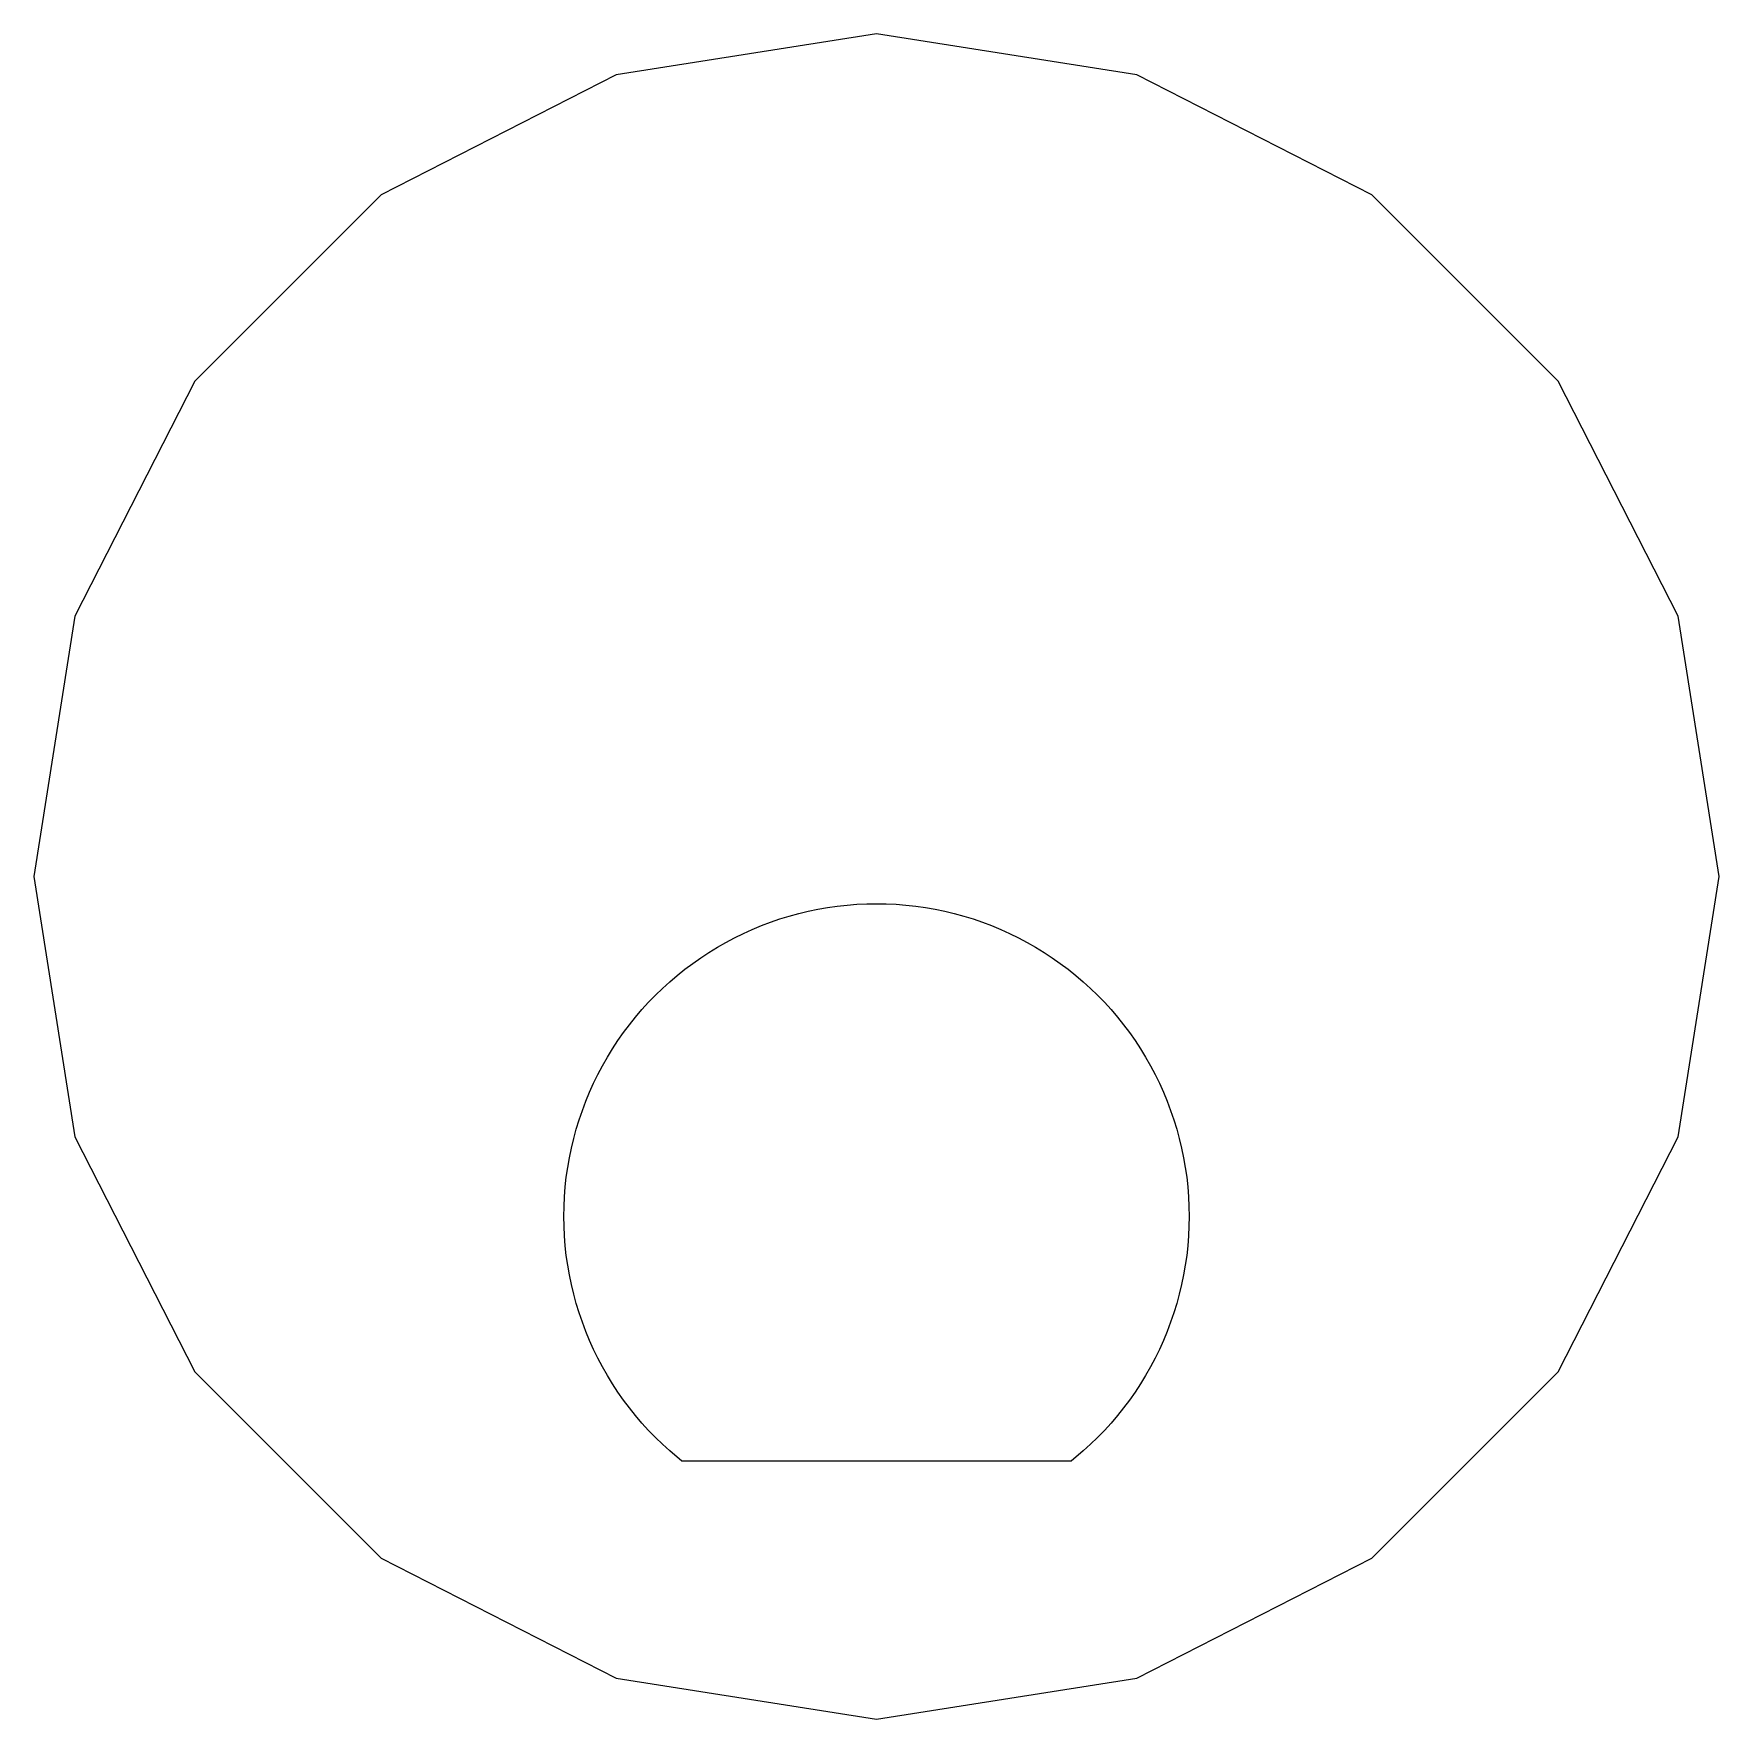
# Model space of a CAD drawing. Header units: metres. Extents: x -6.2 to 6.2, y -6.2 to 6.2.
import ezdxf

# ---------------------------------------------------------------- set-up
doc = ezdxf.new("R2010")
doc.units = ezdxf.units.M

msp = doc.modelspace()

# ---------------------------------------------------------------- linework, layer by layer
for p, q in [((0, 6.2), (-1.91589, 5.89655)), ((1.91589, 5.89655), (0, 6.2)), ((-1.91589, 5.89655), (-3.64426, 5.0159)), ((3.64426, 5.0159), (1.91589, 5.89655)), ((-3.64426, 5.0159), (-5.0159, 3.64426)), ((5.0159, 3.64426), (3.64426, 5.0159)), ((-5.0159, 3.64426), (-5.89655, 1.91589)), ((5.89655, 1.91589), (5.0159, 3.64426)), ((-5.89655, 1.91589), (-6.2, 0)), ((6.2, 0), (5.89655, 1.91589)), ((-6.2, 0), (-5.89655, -1.91589)), ((5.89655, -1.91589), (6.2, 0)), ((-0.501724, -0.255386), (-0.430969, -0.240738)), ((-0.430969, -0.240738), (-0.359787, -0.228317)), ((-0.359787, -0.228317), (-0.288254, -0.218124)), ((-0.288254, -0.218124), (-0.216446, -0.210205)), ((-0.216446, -0.210205), (-0.144409, -0.204529)), ((-0.144409, -0.204529), (-0.072235, -0.201126)), ((-0.072235, -0.201126), (0, -0.199997)), ((0, -0.199997), (0.072235, -0.201126)), ((0.072235, -0.201126), (0.144409, -0.204529)), ((0.144409, -0.204529), (0.216446, -0.210205)), ((0.216446, -0.210205), (0.288254, -0.218124)), ((0.288254, -0.218124), (0.359787, -0.228317)), ((0.359787, -0.228317), (0.430969, -0.240738)), ((0.430969, -0.240738), (0.501724, -0.255386)), ((-0.913437, -0.38916), (-0.84668, -0.361511)), ((-0.84668, -0.361511), (-0.779083, -0.335968)), ((-0.779083, -0.335968), (-0.710724, -0.312561)), ((-0.710724, -0.312561), (-0.641678, -0.291321)), ((-0.641678, -0.291321), (-0.571976, -0.272247)), ((-0.571976, -0.272247), (-0.501724, -0.255386)), ((0.501724, -0.255386), (0.571976, -0.272247)), ((0.571976, -0.272247), (0.641678, -0.291321)), ((0.641678, -0.291321), (0.710724, -0.312561)), ((0.710724, -0.312561), (0.779083, -0.335968)), ((0.779083, -0.335968), (0.84668, -0.361511)), ((0.84668, -0.361511), (0.913437, -0.38916)), ((-1.17079, -0.520294), (-1.10803, -0.484482)), ((-1.10803, -0.484482), (-1.04417, -0.450684)), ((-1.04417, -0.450684), (-0.979279, -0.418884)), ((-0.979279, -0.418884), (-0.913437, -0.38916)), ((0.913437, -0.38916), (0.979279, -0.418884)), ((0.979279, -0.418884), (1.04417, -0.450684)), ((1.04417, -0.450684), (1.10803, -0.484482)), ((1.10803, -0.484482), (1.17079, -0.520294)), ((-1.3519, -0.639252), (-1.29279, -0.597702)), ((-1.29279, -0.597702), (-1.23239, -0.558044)), ((-1.23239, -0.558044), (-1.17079, -0.520294)), ((1.17079, -0.520294), (1.23239, -0.558044)), ((1.23239, -0.558044), (1.29279, -0.597702)), ((1.29279, -0.597702), (1.3519, -0.639252)), ((-1.52101, -0.774734), (-1.46606, -0.727814)), ((-1.46606, -0.727814), (-1.40968, -0.682632)), ((-1.40968, -0.682632), (-1.3519, -0.639252)), ((1.3519, -0.639252), (1.40968, -0.682632)), ((1.40968, -0.682632), (1.46606, -0.727814)), ((1.46606, -0.727814), (1.52101, -0.774734)), ((-1.62634, -0.873642), (-1.57445, -0.823364)), ((-1.57445, -0.823364), (-1.52101, -0.774734)), ((1.52101, -0.774734), (1.57445, -0.823364)), ((1.57445, -0.823364), (1.62634, -0.873642)), ((-1.77217, -1.03392), (-1.72525, -0.978973)), ((-1.72525, -0.978973), (-1.67662, -0.925537)), ((-1.67662, -0.925537), (-1.62634, -0.873642)), ((1.62634, -0.873642), (1.67662, -0.925537)), ((1.67662, -0.925537), (1.72525, -0.978973)), ((1.72525, -0.978973), (1.77217, -1.03392)), ((-1.86073, -1.14809), (-1.81735, -1.0903)), ((-1.81735, -1.0903), (-1.77217, -1.03392)), ((1.77217, -1.03392), (1.81735, -1.0903)), ((1.81735, -1.0903), (1.86073, -1.14809)), ((-1.94194, -1.26759), (-1.90228, -1.2072)), ((-1.90228, -1.2072), (-1.86073, -1.14809)), ((1.86073, -1.14809), (1.90228, -1.2072)), ((1.90228, -1.2072), (1.94194, -1.26759)), ((-2.0155, -1.39195), (-1.97971, -1.32919)), ((-1.97971, -1.32919), (-1.94194, -1.26759)), ((1.94194, -1.26759), (1.97971, -1.32919)), ((1.97971, -1.32919), (2.0155, -1.39195)), ((-2.0811, -1.52071), (-2.0493, -1.45581)), ((-2.0493, -1.45581), (-2.0155, -1.39195)), ((2.0155, -1.39195), (2.0493, -1.45581)), ((2.0493, -1.45581), (2.0811, -1.52071)), ((-2.13847, -1.65331), (-2.11082, -1.58655)), ((-2.11082, -1.58655), (-2.0811, -1.52071)), ((2.0811, -1.52071), (2.11082, -1.58655)), ((2.11082, -1.58655), (2.13847, -1.65331)), ((-2.18742, -1.78926), (-2.16402, -1.7209)), ((-2.16402, -1.7209), (-2.13847, -1.65331)), ((2.13847, -1.65331), (2.16402, -1.7209)), ((2.16402, -1.7209), (2.18742, -1.78926)), ((-2.22774, -1.92801), (-2.20866, -1.85831)), ((-2.20866, -1.85831), (-2.18742, -1.78926)), ((2.18742, -1.78926), (2.20866, -1.85831)), ((2.20866, -1.85831), (2.22774, -1.92801)), ((-5.89655, -1.91589), (-5.0159, -3.64426)), ((-2.2446, -1.99826), (-2.22774, -1.92801)), ((2.22774, -1.92801), (2.2446, -1.99826)), ((5.0159, -3.64426), (5.89655, -1.91589)), ((-2.27168, -2.1402), (-2.25925, -2.06902)), ((-2.25925, -2.06902), (-2.2446, -1.99826)), ((2.2446, -1.99826), (2.25925, -2.06902)), ((2.25925, -2.06902), (2.27168, -2.1402)), ((-2.28978, -2.28354), (-2.28186, -2.21173)), ((-2.28186, -2.21173), (-2.27168, -2.1402)), ((2.27168, -2.1402), (2.28186, -2.21173)), ((2.28186, -2.21173), (2.28978, -2.28354)), ((-2.29886, -2.42775), (-2.29546, -2.35558)), ((-2.29546, -2.35558), (-2.28978, -2.28354)), ((2.28978, -2.28354), (2.29546, -2.35558)), ((2.29546, -2.35558), (2.29886, -2.42775)), ((-2.29999, -2.5), (-2.29886, -2.42775)), ((2.29886, -2.42775), (2.29999, -2.5)), ((-2.29886, -2.57224), (-2.29999, -2.5)), ((-2.29546, -2.64441), (-2.29886, -2.57224)), ((2.29886, -2.57224), (2.29546, -2.64441)), ((2.29999, -2.5), (2.29886, -2.57224)), ((-2.28978, -2.71645), (-2.29546, -2.64441)), ((-2.28186, -2.78825), (-2.28978, -2.71645)), ((2.28978, -2.71645), (2.28186, -2.78825)), ((2.29546, -2.64441), (2.28978, -2.71645)), ((-2.27168, -2.85979), (-2.28186, -2.78825)), ((2.28186, -2.78825), (2.27168, -2.85979)), ((-2.25925, -2.93097), (-2.27168, -2.85979)), ((-2.2446, -3.00172), (-2.25925, -2.93097)), ((2.25925, -2.93097), (2.2446, -3.00172)), ((2.27168, -2.85979), (2.25925, -2.93097)), ((-2.22774, -3.07198), (-2.2446, -3.00172)), ((-2.20866, -3.14168), (-2.22774, -3.07198)), ((2.22774, -3.07198), (2.20866, -3.14168)), ((2.2446, -3.00172), (2.22774, -3.07198)), ((-2.18742, -3.21072), (-2.20866, -3.14168)), ((-2.16402, -3.27908), (-2.18742, -3.21072)), ((2.18742, -3.21072), (2.16402, -3.27908)), ((2.20866, -3.14168), (2.18742, -3.21072)), ((-2.13847, -3.34668), (-2.16402, -3.27908)), ((-2.11082, -3.41344), (-2.13847, -3.34668)), ((2.13847, -3.34668), (2.11082, -3.41344)), ((2.16402, -3.27908), (2.13847, -3.34668)), ((-2.0811, -3.47928), (-2.11082, -3.41344)), ((2.11082, -3.41344), (2.0811, -3.47928)), ((-2.0493, -3.54417), (-2.0811, -3.47928)), ((-2.0155, -3.60803), (-2.0493, -3.54417)), ((2.0493, -3.54417), (2.0155, -3.60803)), ((2.0811, -3.47928), (2.0493, -3.54417)), ((-5.0159, -3.64426), (-3.64426, -5.0159)), ((-1.97971, -3.67079), (-2.0155, -3.60803)), ((-1.94194, -3.73239), (-1.97971, -3.67079)), ((1.97971, -3.67079), (1.94194, -3.73239)), ((2.0155, -3.60803), (1.97971, -3.67079)), ((3.64426, -5.0159), (5.0159, -3.64426)), ((-1.90228, -3.79279), (-1.94194, -3.73239)), ((-1.86073, -3.8519), (-1.90228, -3.79279)), ((1.90228, -3.79279), (1.86073, -3.8519)), ((1.94194, -3.73239), (1.90228, -3.79279)), ((-1.81735, -3.90968), (-1.86073, -3.8519)), ((-1.77217, -3.96606), (-1.81735, -3.90968)), ((-1.72525, -4.02101), (-1.77217, -3.96606)), ((1.77217, -3.96606), (1.72525, -4.02101)), ((1.81735, -3.90968), (1.77217, -3.96606)), ((1.86073, -3.8519), (1.81735, -3.90968)), ((-1.67662, -4.07445), (-1.72525, -4.02101)), ((-1.62634, -4.12634), (-1.67662, -4.07445)), ((1.67662, -4.07445), (1.62634, -4.12634)), ((1.72525, -4.02101), (1.67662, -4.07445)), ((-1.57445, -4.17662), (-1.62634, -4.12634)), ((-1.52101, -4.22525), (-1.57445, -4.17662)), ((1.57445, -4.17662), (1.52101, -4.22525)), ((1.62634, -4.12634), (1.57445, -4.17662)), ((-1.43135, -4.29999), (-1.52101, -4.22525)), ((1.43135, -4.29999), (-1.43135, -4.29999)), ((1.52101, -4.22525), (1.43135, -4.29999)), ((-3.64426, -5.0159), (-1.91589, -5.89655)), ((1.91589, -5.89655), (3.64426, -5.0159)), ((-1.91589, -5.89655), (0, -6.2)), ((0, -6.2), (1.91589, -5.89655))]:
    msp.add_line(p, q)

doc.saveas('drawing.dxf')
